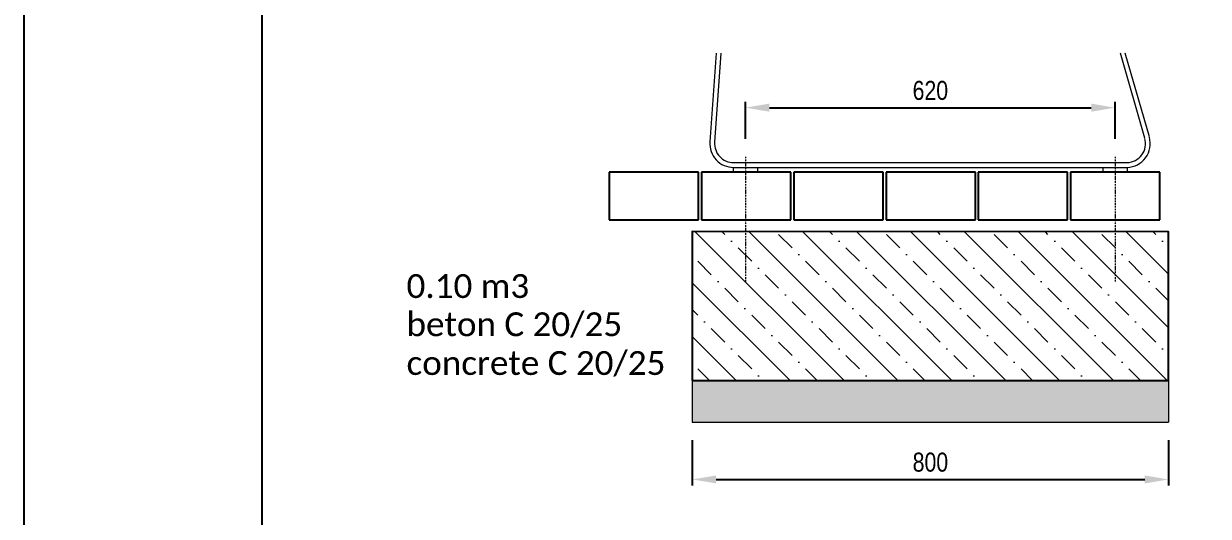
# Model space of a CAD drawing. Header units: millimetres. Extents: x 5064 to 11004, y 3085 to 7285.
# Drawn here: x 5064 to 7055, y 5032 to 5860 of the extents above; entities that cross this region are included whole.
import ezdxf

# ---------------------------------------------------------------- set-up
doc = ezdxf.new("R2010")
doc.units = ezdxf.units.MM
doc.header["$LTSCALE"] = 0.3
doc.linetypes.add('DashDot', pattern=[15, 9, -3, 0, -3])
doc.layers.add('Nekreslit', color=6, linetype='Continuous', plot=False)
doc.layers.add('SRAFY', color=251, linetype='Continuous', lineweight=13)
doc.styles.add('SEACAD_Arial', font='arial.ttf', dxfattribs={"width": 0.8})
doc.styles.get("Standard").update_dxf_attribs({"font": 'calibri.ttf'})
doc.dimstyles.new('ISO-25', dxfattribs={"dimtxt": 1.6, "dimasz": 2, "dimexe": 0.5, "dimexo": 1.5, "dimtad": 1, "dimdec": 0, "dimtxsty": 'SEACAD_Arial', "dimcen": 2, "dimadec": 0, "dimazin": 0, "dimtfac": 1, "dimtdec": 0, "dimtmove": 0, "dimatfit": 3, "dimfxl": 1, "dimarcsym": 0})

# ---------------------------------------------------------------- blocks, each defined once
blk = doc.blocks.new('*D138')
at = {"color": 0, "lineweight": -2, "transparency": 16777216}
for p, q in [((6277.1, 5666.4), (6277.1, 5728.8)), ((6317.1, 5718.8), (6858, 5718.8)), ((6898, 5666.4), (6898, 5728.8))]:
    blk.add_line(p, q, dxfattribs=at)
at = {"color": 0, "transparency": 16777216}
for points in [[(6317.1, 5725.5), (6317.1, 5712.1), (6277.1, 5718.8)], [(6858, 5725.5), (6858, 5712.1), (6898, 5718.8)]]:
    blk.add_solid(points, dxfattribs=at)
at = {"layer": 'Defpoints', "color": 0, "transparency": 16777216}
for p in [(6898, 5718.8), (6277.1, 5636.4), (6898, 5636.4)]:
    blk.add_point(p, dxfattribs=at)
at = {"color": 0, "transparency": 16777216, "insert": (6587.6, 5747.6), "char_height": 32, "attachment_point": 5, "style": 'SEACAD_Arial'}
blk.add_mtext('620', dxfattribs=at)
blk = doc.blocks.new('*D140')
at = {"color": 0, "lineweight": -2, "transparency": 16777216}
for p, q in [((6187.7, 5160.1), (6187.7, 5083.8)), ((6987.7, 5160.1), (6987.7, 5083.8)), ((6227.7, 5093.8), (6947.7, 5093.8))]:
    blk.add_line(p, q, dxfattribs=at)
at = {"color": 0, "transparency": 16777216}
for points in [[(6227.7, 5100.5), (6227.7, 5087.1), (6187.7, 5093.8)], [(6947.7, 5100.5), (6947.7, 5087.1), (6987.7, 5093.8)]]:
    blk.add_solid(points, dxfattribs=at)
at = {"layer": 'Defpoints', "color": 0, "transparency": 16777216}
for p in [(6187.7, 5190.1), (6987.7, 5190.1), (6987.7, 5093.8)]:
    blk.add_point(p, dxfattribs=at)
at = {"color": 0, "transparency": 16777216, "insert": (6587.7, 5122.7), "char_height": 32, "attachment_point": 5, "style": 'SEACAD_Arial'}
blk.add_mtext('800', dxfattribs=at)

msp = doc.modelspace()

# ---------------------------------------------------------------- hatches: boundary and pattern name
at = {"layer": 'SRAFY'}
h = msp.add_hatch(dxfattribs=at)
h.set_pattern_fill('BETON-PROSTY', color=256, scale=0.8, angle=90)
h.set_pattern_definition([(135, (743.68, 731.35), (-45.25483, -45.25483), []), (135, (743.68, 776.605), (-67.88225, -22.6274), [32, -16, 0, -16])])
h.paths.add_polyline_path([(6987.7, 5385.1), (6987.7, 5510.1), (6187.7, 5510.1), (6187.7, 5240.4), (6187.7, 5260.1), (6987.7, 5260.1)])
h.paths.add_polyline_path([(7566.2, 5390.4), (7566.2, 5510.1), (7316.2, 5510.1), (7316.2, 5260.1), (7566.2, 5260.1)])
h = msp.add_hatch(dxfattribs=at)
h.set_pattern_fill('AR-SAND', color=256, scale=0.5)
h.set_pattern_definition([(37.5, (743.677, 731.35), (-0.800016, 24.47066), [0, -19.304, 0, -21.59, 0, -20.6375]), (7.5, (743.677, 731.35), (22.47616, 35.84126), [0, -10.414, 0, -17.399, 0, -6.6675]), (327.5, (728.056, 731.35), (39.54962, 0.07186), [0, -6.35, 0, -22.86, 0, -29.845]), (317.5, (728.056, 731.35), (38.17782, 11.14647), [0, -3.175, 0, -14.986, 0, -17.145])])
h.paths.add_polyline_path([(6987.7, 5190.1), (6987.7, 5260.1), (6187.7, 5260.1), (6187.7, 5190.1)])
h.paths.add_polyline_path([(7566.2, 5190.1), (7566.2, 5260.1), (7537.5, 5260.1), (7316.2, 5260.1), (7316.2, 5190.1)])

# ---------------------------------------------------------------- linework, layer by layer
at = {"lineweight": 15}
for p, q in [((6227.6, 5810.4), (6217.2, 5661.2)), ((6235.7, 5810.4), (6225.2, 5660.7)), ((6947.8, 5667.3), (6906.8, 5810.4)), ((6955.5, 5669.5), (6915.1, 5810.4)), ((6257.1, 5626.4), (6918, 5626.4)), ((6257.1, 5618.4), (6918, 5618.4))]:
    msp.add_line(p, q, dxfattribs=at)
at = {"linetype": 'DashDot', "lineweight": 9}
for p, q in [((6277.1, 5636.4), (6277.1, 5425.8)), ((6898, 5636.4), (6898, 5425.8))]:
    msp.add_line(p, q, dxfattribs=at)
at = {"color": 7, "linetype": 'Continuous'}
for p, q in [((6198.2, 5610.4), (6048.2, 5610.4)), ((6048.2, 5610.4), (6048.2, 5530.4)), ((6198.2, 5530.4), (6198.2, 5610.4)), ((6353.2, 5610.4), (6203.2, 5610.4)), ((6203.2, 5610.4), (6203.2, 5530.4)), ((6353.2, 5530.4), (6353.2, 5610.4)), ((6508.2, 5610.4), (6358.2, 5610.4)), ((6358.2, 5610.4), (6358.2, 5530.4)), ((6508.2, 5530.4), (6508.2, 5610.4)), ((6663.2, 5610.4), (6513.2, 5610.4)), ((6513.2, 5610.4), (6513.2, 5530.4)), ((6663.2, 5530.4), (6663.2, 5610.4)), ((6818.2, 5610.4), (6668.2, 5610.4)), ((6668.2, 5610.4), (6668.2, 5530.4)), ((6818.2, 5530.4), (6818.2, 5610.4)), ((6973.2, 5610.4), (6823.2, 5610.4)), ((6823.2, 5610.4), (6823.2, 5530.4)), ((6973.2, 5530.4), (6973.2, 5610.4)), ((6048.2, 5530.4), (6198.2, 5530.4)), ((6203.2, 5530.4), (6353.2, 5530.4)), ((6358.2, 5530.4), (6508.2, 5530.4)), ((6513.2, 5530.4), (6663.2, 5530.4)), ((6668.2, 5530.4), (6818.2, 5530.4)), ((6823.2, 5530.4), (6973.2, 5530.4))]:
    msp.add_line(p, q, dxfattribs=at)
msp.add_line((6048.2, 5530.4), (6190.2, 5530.4))
at = {"lineweight": 15}
for points in [[(6257.1, 5618.4), (6297.1, 5618.4), (6297.1, 5610.4), (6257.1, 5610.4)], [(6878, 5618.4), (6918, 5618.4), (6918, 5610.4), (6878, 5610.4)]]:
    msp.add_lwpolyline(points, close=True, dxfattribs=at)
msp.add_lwpolyline([(6187.7, 5260.1), (6987.7, 5260.1), (6987.7, 5510.1), (6187.7, 5510.4)], close=True)
at = {"color": 7, "linetype": 'Continuous'}
for centre in [(6282.2, 5610.4), (6798.2, 5610.4), (6190.2, 5260.1), (6890.2, 5260.1)]:
    msp.add_circle(centre, 0.01, dxfattribs=at)
at = {"lineweight": 15}
for centre, radius, start, end in [((6257.1, 5658.4), 40, 175.9905, 269.9986), ((6257.1, 5658.4), 32, 175.9905, 269.9986), ((6917.1, 5658.4), 40, 271.3796, 16), ((6917.1, 5658.4), 32, 271.8378, 16)]:
    msp.add_arc(centre, radius, start, end, dxfattribs=at)
at = {"layer": 'Nekreslit'}
for points in [[(5064.4, 3085.3), (11004.4, 3085.3), (11004.4, 7285.3), (5064.4, 7285.3)], [(5464.4, 3285.3), (9504.4, 3285.3), (9504.4, 6885.3), (5464.4, 6885.3)]]:
    msp.add_lwpolyline(points, close=True, dxfattribs=at)
at = {"layer": 'SRAFY'}
for p, q in [((6187.7, 5260.1), (6187.7, 5190.1)), ((6987.7, 5260.1), (6987.7, 5190.1)), ((6187.7, 5190.1), (6987.7, 5190.1))]:
    msp.add_line(p, q, dxfattribs=at)

# ---------------------------------------------------------------- texts
for s, p in [('0.10 m3', (5707.6, 5398.9)), ('beton C 20/25', (5707.6, 5334.7)), ('concrete C 20/25', (5707.6, 5269.5))]:
    msp.add_text(s, height=40).set_placement(p)

# ---------------------------------------------------------------- dimensions: what is measured, and where the dimension line sits
for base, p1, p2, override, picture, middle in [((6898, 5718.8), (6277.1, 5636.4), (6898, 5636.4), {"dimscale": 0, "dimrnd": 10}, '*D138', (6587.6, 5747.6)), ((6987.7, 5093.8), (6187.7, 5190.1), (6987.7, 5190.1), {"dimscale": 0, "dimtix": 0, "dimtofl": 1, "dimtmove": 0, "dimatfit": 3}, '*D140', (6587.7, 5122.7))]:
    dim = msp.add_linear_dim(base=base, p1=p1, p2=p2, dimstyle='ISO-25', override=override)
    dim.commit()
    dim.dimension.update_dxf_attribs({"geometry": picture, "text_midpoint": middle})

doc.saveas('drawing.dxf')
